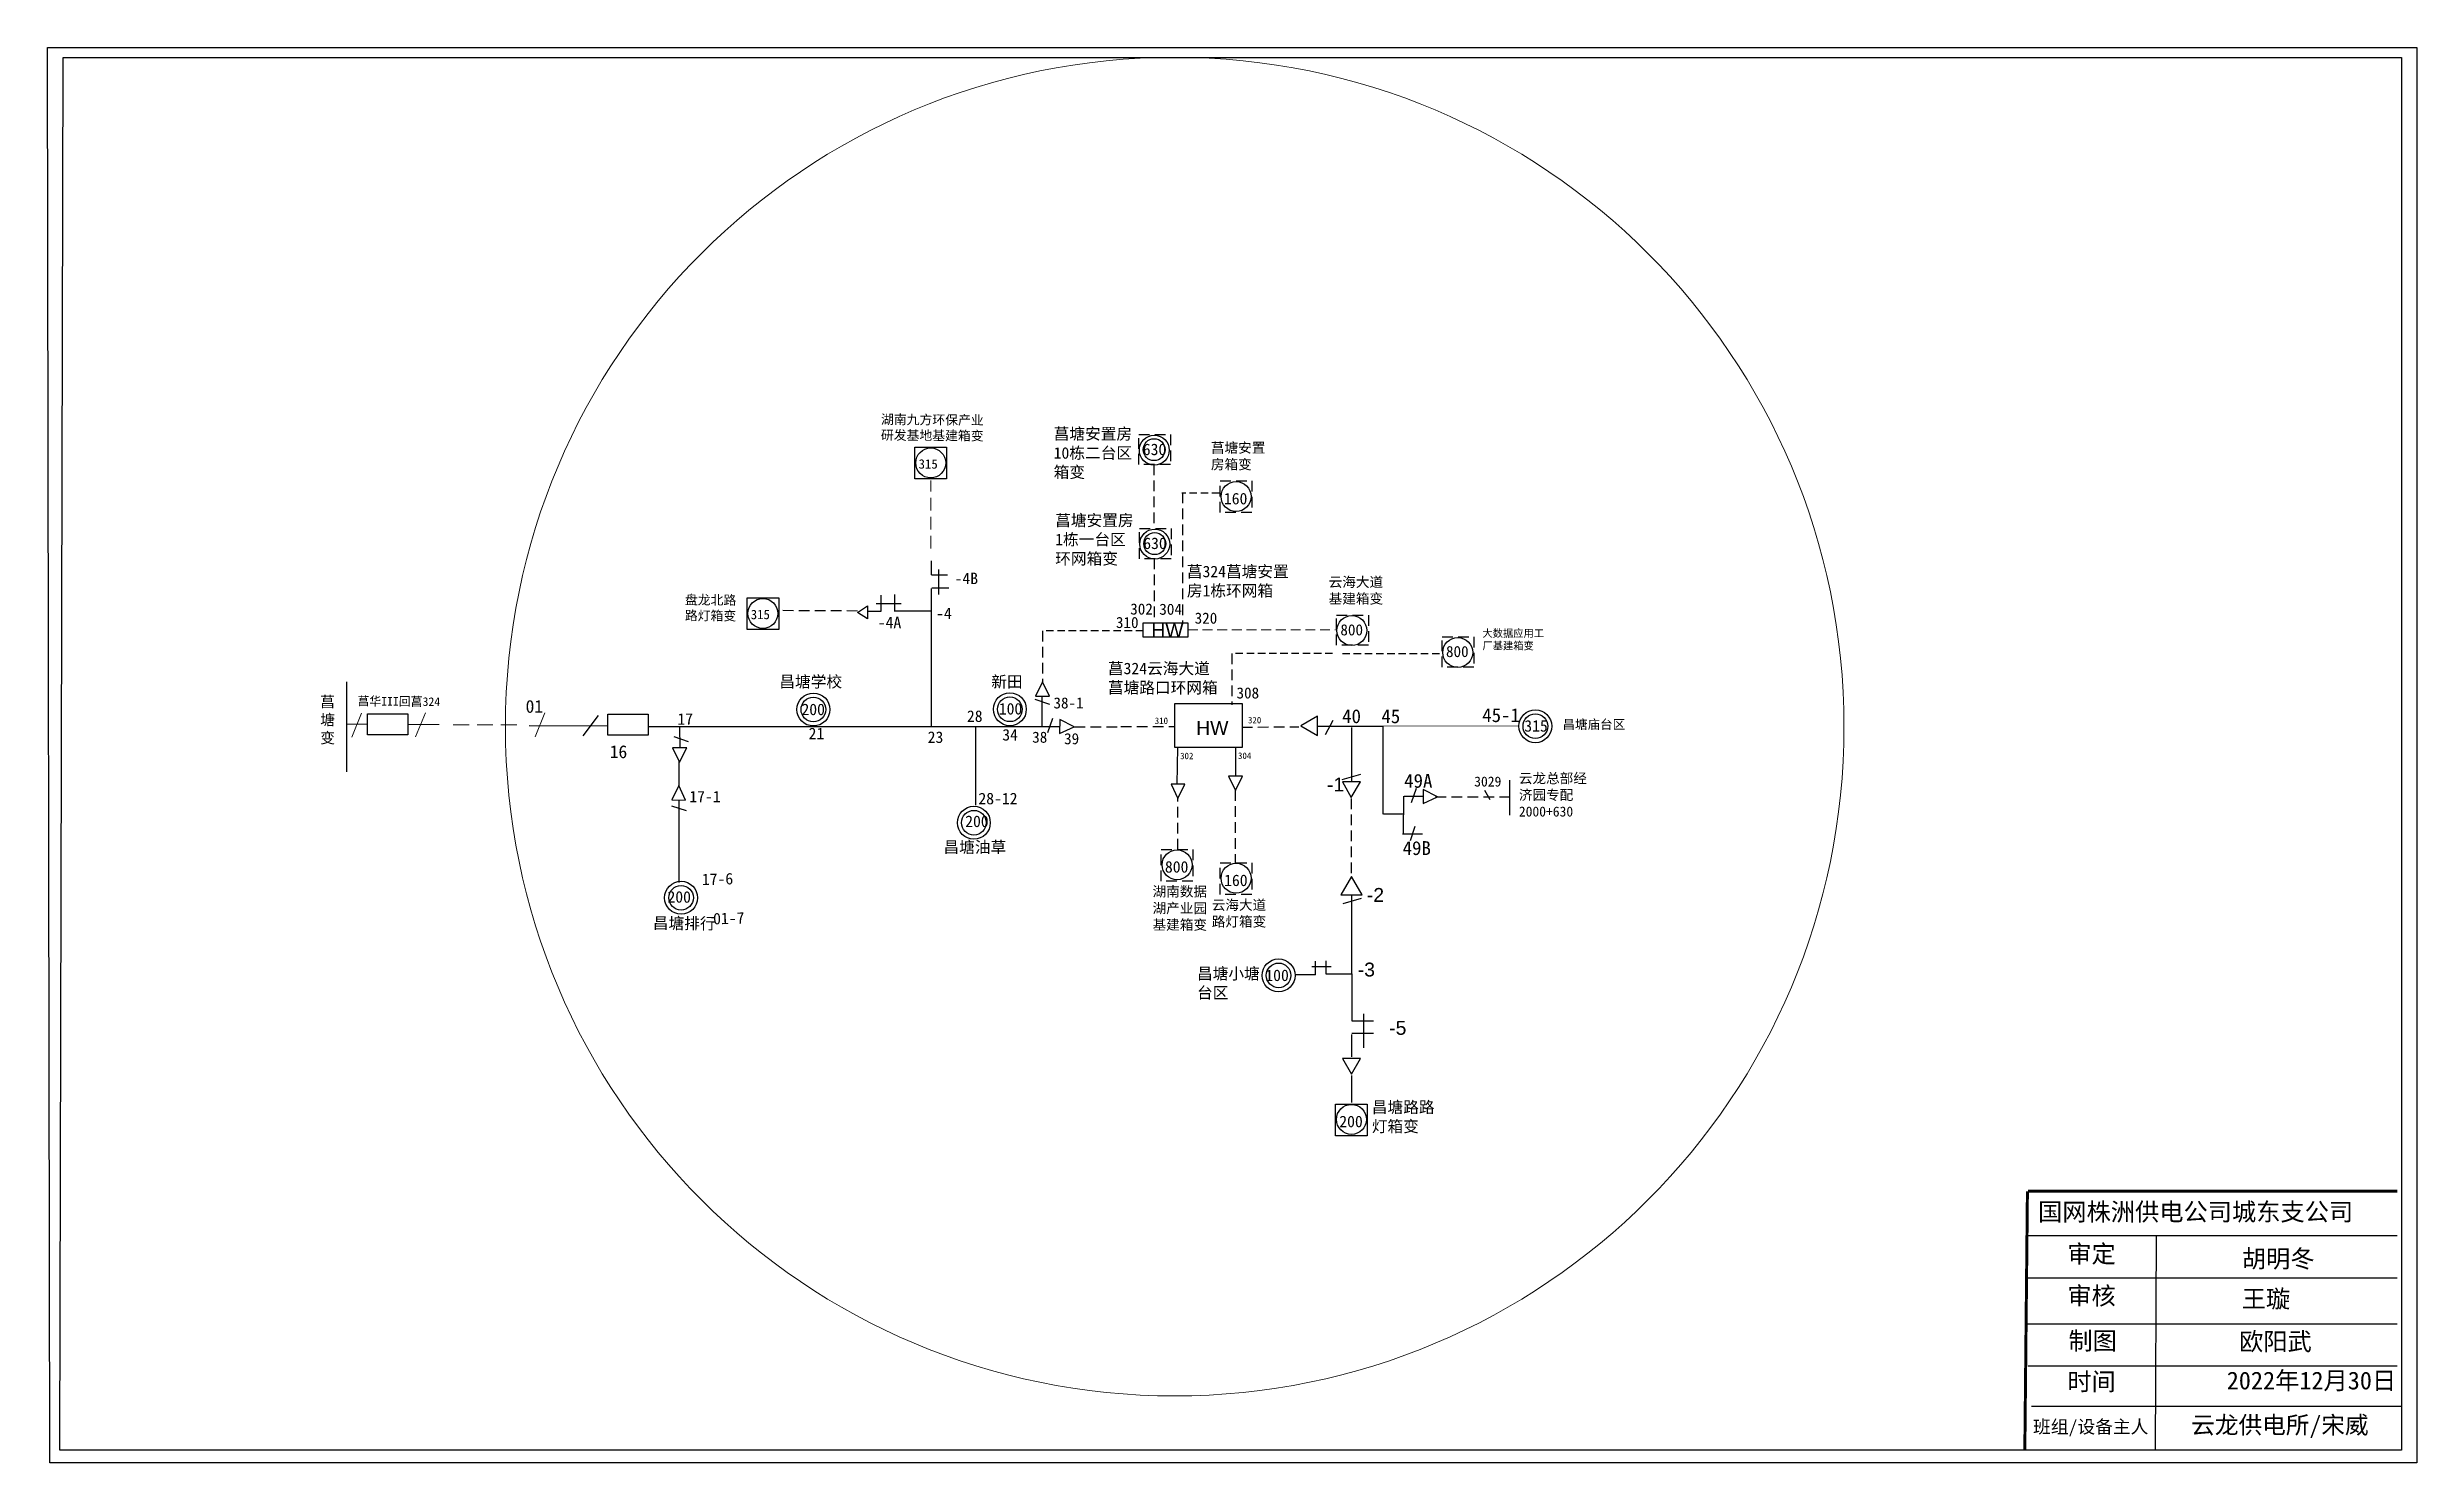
# Model space of a CAD drawing. Extents: x -258 to 834, y -261 to 391.
import ezdxf

# ---------------------------------------------------------------- set-up
doc = ezdxf.new("R2010")
doc.units = 0
doc.header["$LTSCALE"] = 0.774411
doc.linetypes.add('DASHED2', pattern=[9.525, 6.35, -3.175])
doc.layers.get('0').update_dxf_attribs({"linetype": 'CONTINUOUS'})
doc.layers.add('0-RefEdit0', color=7, linetype='CONTINUOUS')
doc.styles.add('宋体_txtstyle_0.00_0_0', font='')
doc.styles.add('宋体_txtstyle_0.00_1_0', font='')
doc.styles.add('宋体_txtstyle_1.82_0_0', font='', dxfattribs={"height": 1.818279})
doc.styles.add('宋体_txtstyle_3.00_0_0', font='', dxfattribs={"height": 3})
doc.styles.add('宋体_txtstyle_4.00_0_0', font='SIMSUN.TTC', dxfattribs={"height": 4})
doc.styles.add('宋体_txtstyle_5.11_1_0', font='SIMSUN.TTC', dxfattribs={"height": 5.114237})
doc.styles.add('宋体_txtstyle_5.30_0_0', font='', dxfattribs={"height": 5.301866})
doc.styles.add('宋体_txtstyle_5.30_1_0', font='SIMSUN.TTC', dxfattribs={"height": 5.301866})
doc.styles.add('宋体_txtstyle_5.92_0_0', font='SIMSUN.TTC', dxfattribs={"height": 5.924233})
doc.styles.add('宋体_txtstyle_500.00_0_0500', font='SIMSUN.TTC', dxfattribs={"height": 500})
doc.styles.add('宋体_txtstyle_6.00_0_0', font='SIMSUN.TTC', dxfattribs={"height": 6})
doc.styles.add('宋体_txtstyle_6.39_0_0', font='SIMSUN.TTC', dxfattribs={"height": 6.392796})
doc.styles.add('宋体_txtstyle_8.00_0_0', font='SIMSUN.TTC', dxfattribs={"height": 8})
doc.styles.add('宋体_txtstyle_8.19_0_0', font='SIMSUN.TTC', dxfattribs={"height": 8.194972})
doc.styles.get('宋体_txtstyle_0.00_0_0').set_extended_font_data('宋体')
doc.styles.get('宋体_txtstyle_0.00_1_0').set_extended_font_data('宋体', bold=True)
doc.styles.get('宋体_txtstyle_1.82_0_0').set_extended_font_data('宋体')
doc.styles.get('宋体_txtstyle_3.00_0_0').set_extended_font_data('宋体')
doc.styles.get('宋体_txtstyle_5.30_0_0').set_extended_font_data('宋体')

msp = doc.modelspace()

# ---------------------------------------------------------------- linework, layer by layer
at = {"color": 0, "linetype": 'DASHED2'}
for p, q in [((252, 199), (252, 169.6)), ((265.2, 186.1), (265.2, 125.8)), ((252.2, 155.7), (252.2, 126.3)), ((115.3, 131.5), (80.9, 131.7)), ((200.6, 122.4), (200.6, 98.8)), ((288, 111.9), (288, 88.3)), ((215.4, 78.1), (236.7, 78.1)), ((236.7, 78.3), (261.6, 78.2)), ((292.6, 78), (318.9, 78.1)), ((263, 21.5), (263, 45.1)), ((289.5, 48.9), (289.5, 15.4)), ((343, 45), (343, 9.1)), ((381.9, 45.9), (416, 45.9)), ((404.5, 48.9), (407.8, 42.8))]:
    msp.add_line(p, q, dxfattribs=at)
at = {"color": 7, "linetype": 'DASHED2', "lineweight": 0, "ltscale": 1.191659}
msp.add_line((149.1, 160.3), (149.1, 191.7), dxfattribs=at)
at = {"color": 0, "linetype": 'DASHED2', "ltscale": 0.7}
for p, q in [((282.2, 185.9), (264.9, 185.9)), ((247.1, 122.4), (200.7, 122.4)), ((334.4, 111.9), (288, 111.9)), ((383.7, 111.7), (337.3, 111.7))]:
    msp.add_line(p, q, dxfattribs=at)
at = {"color": 0}
for p, q in [((149.5, 148.2), (149.5, 154.6)), ((149.5, 148.2), (156.9, 148.2)), ((157.4, 142.1), (149.6, 142.1)), ((152.9, 139.1), (152.9, 150.6)), ((126.3, 131.3), (119.8, 131.3)), ((135.4, 134.8), (123.9, 134.8)), ((126.3, 131.4), (126.3, 138.8)), ((149.3, 131.4), (132.2, 131.4)), ((132.4, 139.2), (132.4, 131.4)), ((149.5, 78.3), (149.5, 141.9)), ((197.1, 90.8), (203.8, 88.6)), ((169.7, 78.3), (169.7, 42)), ((205.2, 81.9), (203, 75.3)), ((343.2, 77.8), (343.2, 52.8)), ((30.7, 73.6), (37.3, 71.4)), ((33.1, 50.6), (33.1, 62.1)), ((347.2, 56.1), (338.7, 53.6)), ((33.1, 6.4), (33.1, 44.4)), ((372.9, 49.7), (370.6, 43)), ((29.6, 41.7), (36.3, 39.5)), ((372.4, 32.2), (370.2, 25.5)), ((343.2, 0.5), (343.2, -36)), ((347.6, -1.1), (339.1, -3.5)), ((324.9, -32.4), (333.8, -32.4)), ((326.5, -36.2), (326.5, -30)), ((331.5, -36), (331.5, -29.8)), ((326.5, -36.2), (317.2, -36.2)), ((343.2, -36), (331.5, -36)), ((343.3, -35.7), (343.3, -57.4)), ((348.7, -54.2), (348.7, -69.9)), ((343.2, -63.7), (343.2, -74.1)), ((343.3, -57.4), (353.3, -57.4)), ((343.3, -63.2), (353.3, -63.2)), ((343.2, -82.6), (343.2, -95.1))]:
    msp.add_line(p, q, dxfattribs=at)
at = {"color": 0, "linetype": 'DASHED2', "lineweight": 0, "ltscale": 0.917596}
msp.add_line((267.7, 122.8), (335.8, 122.8), dxfattribs=at)
at = {"color": 7, "linetype": 'Continuous', "lineweight": 30, "ltscale": 2.192313}
msp.add_line((-120.3, 98.8), (-120.3, 57.4), dxfattribs=at)
at = {"color": 0, "linetype": 'Continuous'}
for p, q in [((200.5, 77.9), (200.5, 92.2)), ((-36.1, 78.8), (0.2, 78.6)), ((-4.2, 83.4), (-11.3, 73.9)), ((208.5, 78.1), (18.8, 78.1)), ((33.2, 78.1), (33.4, 68.4)), ((327.3, 78.4), (357.5, 78.4)), ((334.5, 81), (331, 74.5)), ((357.6, 78.4), (357.6, 37.8)), ((262.8, 51.6), (263.1, 68.7)), ((289.8, 55.4), (289.8, 68.7)), ((367.1, 46.2), (366.9, 28.8)), ((367.4, 46.2), (376.5, 46.2)), ((416, 53.5), (416, 37.4)), ((357.9, 38), (367.4, 38)), ((366.6, 28.8), (375.8, 28.8))]:
    msp.add_line(p, q, dxfattribs=at)
at = {"color": 7, "linetype": 'Continuous', "lineweight": 0, "ltscale": 1.127733}
msp.add_line((-120.3, 79.4), (-110.6, 79.4), dxfattribs=at)
at = {"color": 7, "linetype": 'Continuous', "lineweight": 0, "ltscale": 0.348066}
for p, q in [((-113.3, 84.4), (-117.8, 73.4)), ((-92, 79.2), (-77.5, 79.2)), ((-83.9, 84.5), (-88.4, 73.5)), ((-28.8, 84.6), (-33.3, 73.5))]:
    msp.add_line(p, q, dxfattribs=at)
at = {"color": 7, "linetype": 'DASHED2', "lineweight": 0, "ltscale": 1.492051}
msp.add_line((-71.1, 79.1), (-41.7, 79.1), dxfattribs=at)
at = {"color": 0, "linetype": 'Continuous', "lineweight": 0, "ltscale": 1.471837}
msp.add_line((357.6, 78.4), (420.2, 78.6), dxfattribs=at)
at = {"linetype": 'Continuous'}
for p, q in [((655, -156.5), (825.3, -156.5)), ((714.1, -156.5), (713.7, -255.4)), ((655, -175.9), (825.3, -175.9)), ((655, -197.1), (825.3, -197.1)), ((655, -216.5), (825.3, -216.5)), ((656.7, -235.2), (827.1, -235.2))]:
    msp.add_line(p, q, dxfattribs=at)
for points in [[(-258.2, 391.4), (834.3, 391.4), (834.3, -261.2), (-257.1, -261.2)], [(-251, 386.8), (827.3, 386.8), (827.3, -255.4), (-252.4, -255.4)]]:
    msp.add_lwpolyline(points, close=True, dxfattribs=at)
at = {"color": 0, "linetype": 'DASHED2'}
for points in [[(245.1, 212.9), (259.7, 212.9), (259.7, 199), (245.1, 199)], [(282.6, 191.5), (297.2, 191.5), (297.2, 176.9), (282.6, 176.9)], [(245.3, 169.5), (259.9, 169.5), (259.9, 155.6), (245.3, 155.6)], [(336.2, 129.6), (350.9, 129.6), (350.9, 115.7), (336.2, 115.7)], [(384.9, 119.6), (399.6, 119.6), (399.6, 105.6), (384.9, 105.6)], [(255.4, 21.6), (270, 21.6), (270, 7), (255.4, 7)], [(282.6, 15.4), (297.2, 15.4), (297.2, 0.8), (282.6, 0.8)]]:
    msp.add_lwpolyline(points, close=True, dxfattribs=at)
at = {"color": 0}
for points in [[(141.8, 207), (156.4, 207), (156.4, 192.4), (141.8, 192.4)], [(64.4, 137.6), (79, 137.6), (79, 123), (64.4, 123)], [(343, 45.5), (347.2, 52.7), (338.9, 52.7)], [(343.1, 9.1), (338.2, 0.6), (348, 0.6)], [(343.1, -82.1), (347.3, -74.8), (338.9, -74.8)], [(335.7, -95.8), (350.4, -95.8), (350.4, -110.4), (335.7, -110.4)]]:
    msp.add_lwpolyline(points, close=True, dxfattribs=at)
at = {"color": 0, "linetype": 'Continuous'}
for points in [[(247.1, 126.1), (267.7, 126.1), (267.7, 119.5), (247.1, 119.5)], [(261.7, 88.8), (292.7, 88.8), (292.7, 68.6), (261.7, 68.6)], [(-110.6, 84.1), (-92, 84.1), (-92, 74.4), (-110.6, 74.4)], [(0.2, 83.9), (18.8, 83.9), (18.8, 74.2), (0.2, 74.2)], [(319.7, 78.6), (327.4, 74.1), (327.4, 83)]]:
    msp.add_lwpolyline(points, close=True, dxfattribs=at)
at = {"color": 0}
for points in [[(197.4, 92.2), (203.8, 92.2), (200.7, 98.8), (197.4, 92.2)], [(208.6, 81.5), (208.5, 75), (215.2, 78.1), (208.6, 81.5)], [(36.7, 68.5), (30.1, 68.5), (33.2, 61.8), (36.7, 68.5)], [(292.9, 55.4), (286.4, 55.4), (289.6, 48.8), (292.9, 55.4)], [(29.7, 44.4), (36.1, 44.3), (33, 51), (29.7, 44.4)], [(266.3, 51.7), (259.9, 51.7), (263, 45), (266.3, 51.7)], [(376.2, 49.2), (376.2, 42.8), (382.8, 45.9), (376.2, 49.2)]]:
    msp.add_lwpolyline(points, dxfattribs=at)
at = {"linetype": 'Continuous', "const_width": 1.37}
for points in [[(654.8, -136), (653.6, -255.4)], [(655, -136), (825.3, -136)]]:
    msp.add_lwpolyline(points, dxfattribs=at)
at = {"color": 12, "linetype": 'Continuous', "lineweight": 0, "ltscale": 10.588299, "true_color": 0xc00000}
msp.add_circle((261.6, 78.2), 308.6, dxfattribs=at)
at = {"color": 0}
for centre, radius in [((252.2, 205.7), 6.9), ((149.1, 199.8), 6.9), ((289.9, 184.3), 6.9), ((252.4, 162.4), 6.9), ((71.7, 130.4), 6.9), ((343.3, 122.5), 6.9), ((392.1, 112.4), 6.9), ((95, 86.1), 7.59), ((95, 86.1), 5.69), ((185.6, 86.2), 7.59), ((185.6, 86.2), 5.69), ((427.9, 78.4), 7.59), ((427.9, 78.4), 5.69), ((169, 33.9), 7.59), ((169, 33.9), 5.69), ((262.7, 14.5), 6.9), ((289.9, 8.3), 6.9), ((34, -0.7), 7.59), ((34, -0.7), 5.69), ((309.5, -36.5), 7.59), ((309.5, -36.5), 5.69), ((343.1, -102.9), 6.9)]:
    msp.add_circle(centre, radius, dxfattribs=at)
at = {"color": 0, "linetype": 'Continuous'}
for centre in [(252.1, 205.9), (252.4, 162.6)]:
    msp.add_circle(centre, 5.05, dxfattribs=at)
at = {"layer": '0-RefEdit0', "color": 0, "ltscale": 2}
for p, q in [((115.4, 130.9), (120, 133.9)), ((120, 133.9), (120, 127.9)), ((120, 127.9), (115.4, 130.9))]:
    msp.add_line(p, q, dxfattribs=at)

# ---------------------------------------------------------------- texts
at = {"color": 0, "style": '宋体_txtstyle_5.30_0_0'}
for s, p in [('100', (180.5, 83.8)), ('315', (422.8, 75.9)), ('200', (165, 31.9)), ('100', (303.4, -39.1))]:
    msp.add_text(s, height=5.3, dxfattribs=at).set_placement(p)
msp.add_text('200', height=5.3, rotation=359.5182, dxfattribs=at).set_placement((27.7, -2.9))
at = {"color": 0, "attachment_point": 1}
for s, insert, char_height, width, rotation, style in [('湖南九方环保产业研发基地基建箱变', (126.2, 222.1), 4.341, 50.494, 359.5182, '宋体_txtstyle_1.82_0_0'), ('盘龙北路路灯箱变', (35.8, 138.9), 4.34, 27.735, 359.5182, '宋体_txtstyle_1.82_0_0'), ('昌塘排行', (21, -9.7), 5.3, 29.654, 359.5182, '宋体_txtstyle_0.00_0_0'), ('01-7', (48.7, -7.7), 5.3, 11.621, 1.6146, '宋体_txtstyle_0.00_0_0')]:
    msp.add_mtext(s, dxfattribs=dict(at, insert=insert, char_height=char_height, width=width, rotation=rotation, style=style))
for s, insert, char_height, width, style in [('菖塘安置房10栋二台区箱变', (205.8, 215.9), 5.302, 38.691, '宋体_txtstyle_0.00_0_0'), ('{\\fSimSun|b0|i0|c134|p2;630}', (246.9, 208.7), 5.302, 11.994, '宋体_txtstyle_0.00_0_0'), ('菖塘安置房箱变', (278.3, 209.1), 4.6, 30.588, '宋体_txtstyle_0.00_0_0'), ('315', (143.5, 201.5), 4.34, 11.994, '宋体_txtstyle_0.00_0_0'), ('160', (284.3, 186), 5.3, 11.994, '宋体_txtstyle_0.00_0_0'), ('菖塘安置房1栋一台区环网箱变', (206.5, 176), 5.302, 38.691, '宋体_txtstyle_0.00_0_0'), ('{\\fSimSun|b0|i0|c134|p2;630}', (247.1, 165.4), 5.302, 11.994, '宋体_txtstyle_0.00_0_0'), ('云海大道基建箱变', (332.6, 147.2), 4.6, 30.588, '宋体_txtstyle_0.00_0_0'), ('315', (66.1, 132.1), 4.34, 11.994, '宋体_txtstyle_0.00_0_0'), ('{\\fSimSun|b1|i0|c134|p2;302}', (241.1, 135), 5.114, 11.621, '宋体_txtstyle_0.00_1_0'), ('{\\fSimSun|b1|i0|c134|p2;304}', (254.5, 134.9), 5.114, 11.621, '宋体_txtstyle_0.00_1_0'), ('{\\fSimSun|b1|i0|c134|p2;310}', (234.5, 128.8), 5.114, 11.621, '宋体_txtstyle_0.00_1_0'), ('{\\fSimSun|b1|i0|c134|p2;320}', (270.8, 130.8), 5.114, 11.621, '宋体_txtstyle_0.00_1_0'), ('{\\fSimSun|b0|i0|c134|p2;800}', (338, 125.4), 5.114, 11.994, '宋体_txtstyle_0.00_0_0'), ('大数据应用工厂基建箱变', (403.5, 123), 3.473, 30.588, '宋体_txtstyle_0.00_0_0'), ('{\\fSimSun|b0|i0|c134|p2;800}', (386.7, 115.4), 5.114, 11.994, '宋体_txtstyle_0.00_0_0'), ('昌塘学校', (79.3, 101.6), 5.3, 40.799, '宋体_txtstyle_0.00_0_0'), ('新田', (177, 101.6), 5.3, 29.654, '宋体_txtstyle_0.00_0_0'), ('200', (89.5, 88.8), 5.3, 11.994, '宋体_txtstyle_0.00_0_0'), ('308', (290.1, 96.3), 5.11, 11.621, '宋体_txtstyle_0.00_1_0'), ('昌塘庙台区', (440.4, 81.4), 4.24, 34.354, '宋体_txtstyle_0.00_0_0'), ('{\\fArial|b0|i0|c0|p32;-1}', (331.8, 54.7), 6.393, 16.756, '宋体_txtstyle_0.00_0_0'), ('3029', (399.7, 55.2), 4.6, 11.621, '宋体_txtstyle_0.00_0_0'), ('云龙总部经济园专配\\P2000+630', (420.3, 56.7), 4.6, 35.256, '宋体_txtstyle_0.00_0_0'), ('昌塘油草', (155, 25.3), 5.3, 29.654, '宋体_txtstyle_0.00_0_0'), ('800', (257.1, 16.2), 5.3, 11.994, '宋体_txtstyle_0.00_0_0'), ('湖南数据湖产业园基建箱变', (251.4, 4.5), 4.603, 30.588, '宋体_txtstyle_0.00_0_0'), ('160', (284.4, 10), 5.3, 11.994, '宋体_txtstyle_0.00_0_0'), ('{\\fArial|b0|i0|c0|p32;-2}', (350.2, 3.8), 6.393, 16.756, '宋体_txtstyle_0.00_0_0'), ('云海大道路灯箱变', (278.7, -1.7), 4.6, 30.588, '宋体_txtstyle_0.00_0_0'), ('{\\fSimSun|b0|i0|c134|p2;昌塘小塘台区}', (271.9, -33), 5.302, 29.654, '宋体_txtstyle_0.00_0_0'), ('{\\fArial|b0|i0|c0|p32;-3}', (346, -30.6), 6.393, 16.756, '宋体_txtstyle_0.00_0_0'), ('{\\fSimSun|b0|i0|c134|p2;昌塘路路灯箱变}', (352.5, -94.6), 5.302, 29.654, '宋体_txtstyle_0.00_0_0'), ('{\\fSimSun|b0|i0|c134|p2;200}', (337.5, -101.2), 5.302, 11.994, '宋体_txtstyle_0.00_0_0')]:
    msp.add_mtext(s, dxfattribs=dict(at, insert=insert, char_height=char_height, width=width, style=style))
at = {"color": 7, "attachment_point": 1}
for s, insert, char_height, width, style in [('菖324菖塘安置^M^J房1栋环网箱', (267.2, 152.4), 5.302, 51.417, '宋体_txtstyle_5.30_0_0'), ('-4B', (160.1, 149.2), 5.3, 11.621, '宋体_txtstyle_5.30_0_0'), ('-4', (151.6, 133.1), 5.3, 11.621, '宋体_txtstyle_5.30_0_0'), ('-4A', (124.7, 128.9), 5.3, 11.621, '宋体_txtstyle_5.30_0_0'), ('菖324云海大道^M^J菖塘路口环网箱', (230.8, 107.7), 5.302, 59.626, '宋体_txtstyle_5.30_0_0'), ('01', (-37.7, 90.5), 5.92, 12.461, '宋体_txtstyle_5.92_0_0'), ('38-1', (205.7, 91.7), 5.11, 11.621, '宋体_txtstyle_5.11_1_0'), ('17', (32.3, 84.4), 5.3, 11.621, '宋体_txtstyle_5.30_0_0'), ('21', (92.8, 77.7), 5.3, 11.621, '宋体_txtstyle_5.30_0_0'), ('28', (165.8, 85.7), 5.3, 11.621, '宋体_txtstyle_5.30_0_0'), ('34', (182.1, 77.1), 5.3, 11.621, '宋体_txtstyle_5.30_1_0'), ('40', (338.8, 86.2), 6.39, 16.756, '宋体_txtstyle_6.39_0_0'), ('45', (356.9, 86.2), 6.39, 16.756, '宋体_txtstyle_6.39_0_0'), ('45-1', (403.4, 86.7), 6.39, 16.756, '宋体_txtstyle_6.39_0_0'), ('16', (1.1, 69.6), 5.92, 12.461, '宋体_txtstyle_5.92_0_0'), ('23', (147.7, 76), 5.3, 11.621, '宋体_txtstyle_5.30_0_0'), ('38', (195.9, 75.9), 5.11, 11.621, '宋体_txtstyle_5.11_1_0'), ('39', (210.6, 75.2), 5.11, 11.621, '宋体_txtstyle_5.11_1_0'), ('49A', (367.4, 56.4), 6.39, 16.756, '宋体_txtstyle_6.39_0_0'), ('17-1', (37.8, 48.6), 5.3, 11.621, '宋体_txtstyle_5.30_0_0'), ('28-12', (171.1, 47.7), 5.3, 11.621, '宋体_txtstyle_5.30_0_0'), ('49B', (366.7, 25.4), 6.39, 16.756, '宋体_txtstyle_6.39_0_0'), ('{\\fArial|b0|i0|c0|p32;-5}', (360.5, -57.5), 6.393, 16.756, '宋体_txtstyle_6.39_0_0')]:
    msp.add_mtext(s, dxfattribs=dict(at, insert=insert, char_height=char_height, width=width, style=style))
at = {"color": 0, "linetype": 'Continuous', "char_height": 6.393, "width": 106.28, "attachment_point": 1, "style": '宋体_txtstyle_0.00_0_0'}
for insert in [(250.8, 125.9), (271.5, 80.8)]:
    msp.add_mtext('{\\fArial|b0|i0|c0|p32;HW}', dxfattribs=dict(at, insert=insert))
at = {"color": 7, "linetype": 'DASHED2', "lineweight": 0, "ltscale": 2.073326, "insert": (-132.4, 92.2), "char_height": 5, "attachment_point": 1, "style": '宋体_txtstyle_500.00_0_0500'}
msp.add_mtext('菖^M^J塘^M^J变', dxfattribs=at)
at = {"color": 7, "attachment_point": 1}
for s, insert, char_height, width, rotation, style in [('菖华III回菖324', (-115.2, 92), 4, 50.494, 359.5182, '宋体_txtstyle_4.00_0_0'), ('17-6', (43.5, 10.4), 5.3, 11.621, 1.6146, '宋体_txtstyle_5.30_0_0')]:
    msp.add_mtext(s, dxfattribs=dict(at, insert=insert, char_height=char_height, width=width, rotation=rotation, style=style))
at = {"color": 7, "linetype": 'Continuous', "lineweight": 0, "ltscale": 1.260047, "char_height": 3, "attachment_point": 1, "style": '宋体_txtstyle_3.00_0_0'}
for s, insert in [('310', (252.4, 82.4)), ('320', (295.4, 82.7)), ('302', (264.1, 66.2)), ('304', (290.8, 66.3))]:
    msp.add_mtext(s, dxfattribs=dict(at, insert=insert))
at = {"linetype": 'Continuous', "attachment_point": 1}
for s, insert, char_height, width, style in [('国网株洲供电公司城东支公司', (659.7, -141.4), 8.195, 224.045, '宋体_txtstyle_0.00_0_0'), ('审定', (673.2, -160.8), 8.19, 64.089, '宋体_txtstyle_0.00_0_0'), ('胡明冬', (753.7, -163), 8.19, 64.089, '宋体_txtstyle_8.19_0_0'), ('审核', (673.2, -180.1), 8.19, 64.089, '宋体_txtstyle_0.00_0_0'), ('{\\fSimSun|b0|i0|c134|p2;王璇}', (753.6, -181.5), 8.195, 90.292, '宋体_txtstyle_0.00_0_0'), ('制图', (673.7, -200.9), 8.19, 64.089, '宋体_txtstyle_0.00_0_0'), ('欧阳武', (752.4, -201.2), 8.19, 64.089, '宋体_txtstyle_8.19_0_0'), ('2022年12月30日', (746.7, -219.2), 8.195, 79.367, '宋体_txtstyle_8.19_0_0'), ('时间', (673.2, -219.7), 8.19, 64.089, '宋体_txtstyle_0.00_0_0')]:
    msp.add_mtext(s, dxfattribs=dict(at, insert=insert, char_height=char_height, width=width, style=style))
at = {"color": 7, "linetype": 'Continuous', "lineweight": 0, "ltscale": 3.130504, "attachment_point": 1}
for s, insert, char_height, style in [('云龙供电所/宋威', (730.3, -239.8), 8, '宋体_txtstyle_8.00_0_0'), ('班组/设备主人', (657.4, -241.6), 6, '宋体_txtstyle_6.00_0_0')]:
    msp.add_mtext(s, dxfattribs=dict(at, insert=insert, char_height=char_height, style=style))

doc.saveas('drawing.dxf')
